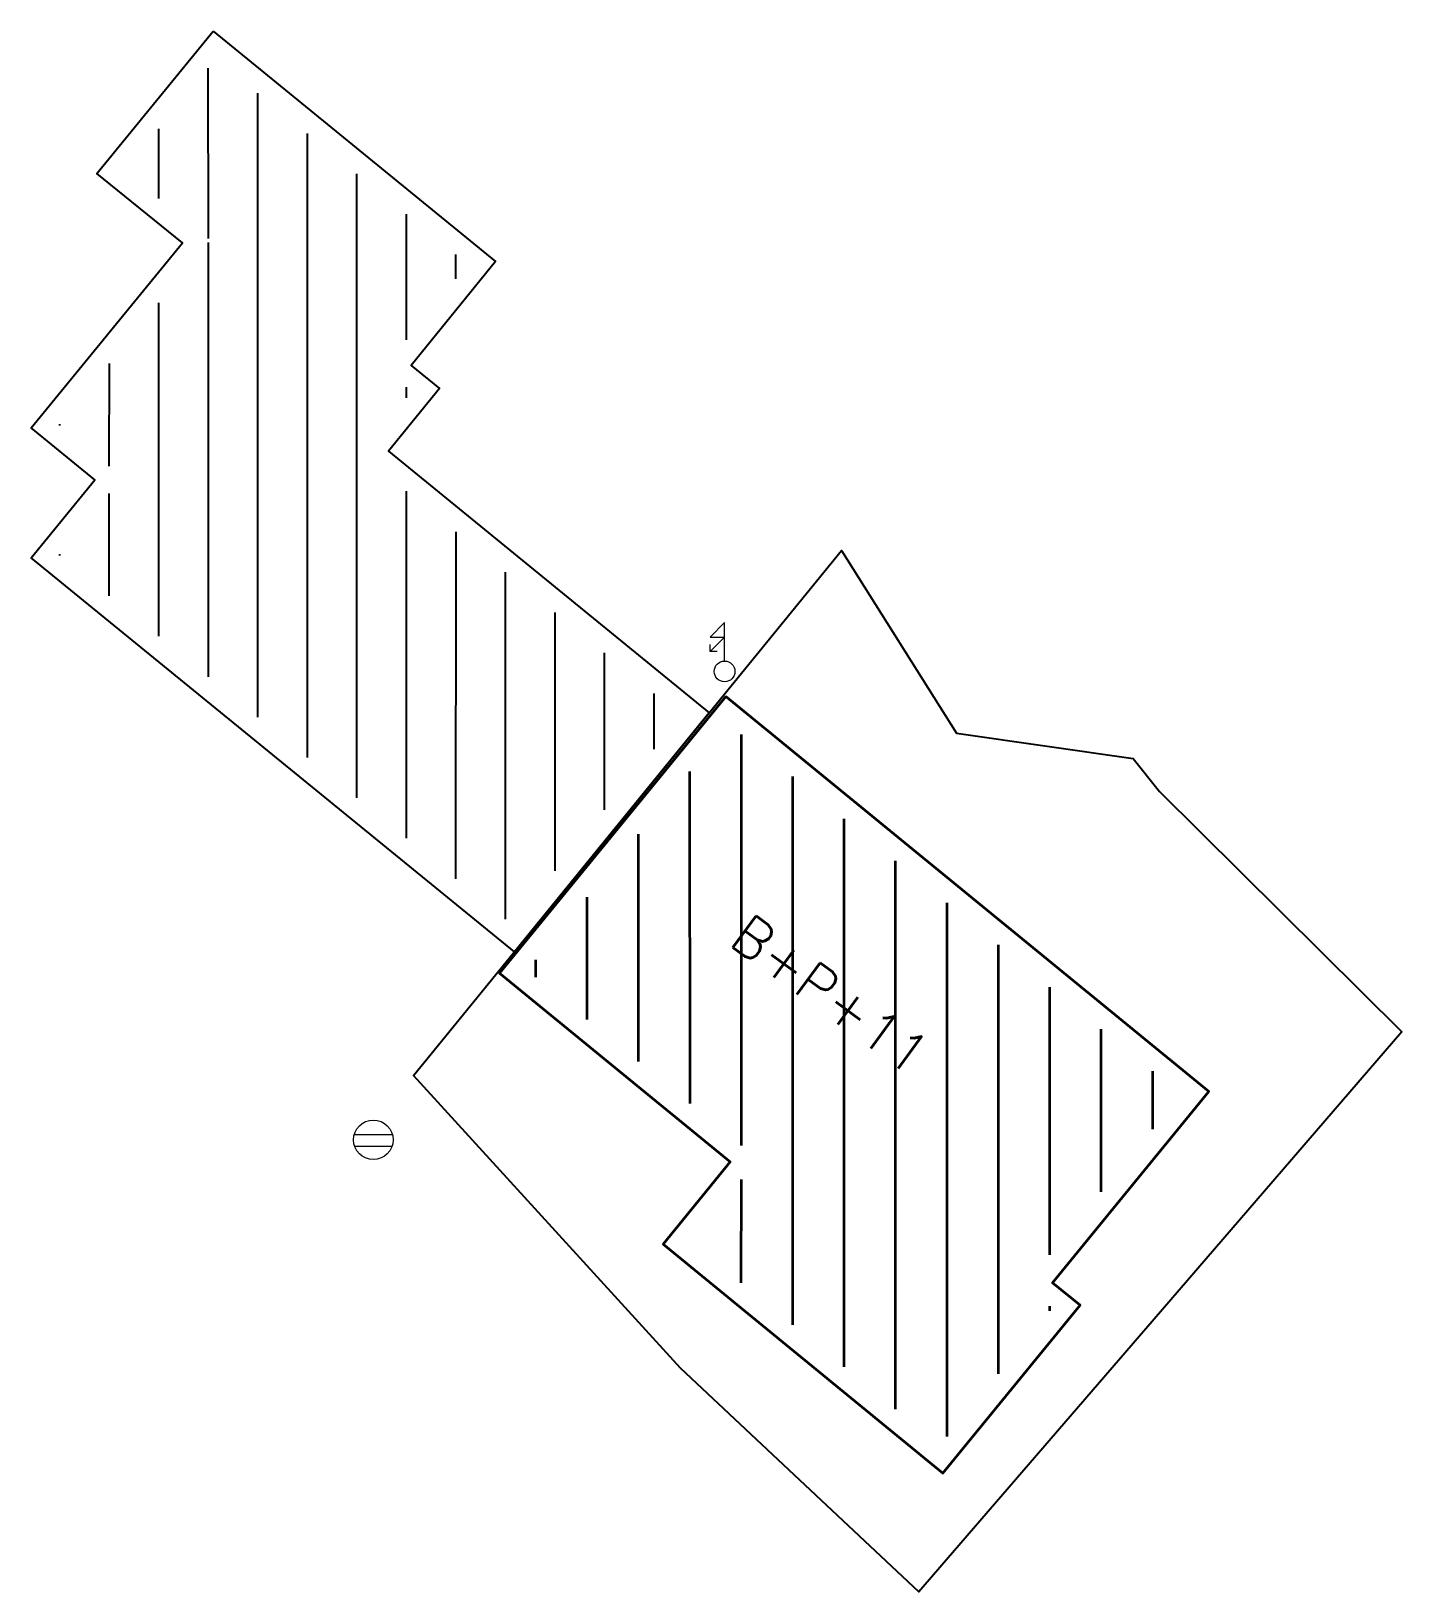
# Model space of a CAD drawing. Header units: metres. Extents: x 7512556 to 7512625.3, y 4691700.9 to 4691779.9.
import ezdxf

# ---------------------------------------------------------------- set-up
doc = ezdxf.new("R2010")
doc.units = ezdxf.units.M
doc.layers.add('A - Pllaka përdhes (mbi bodrum) polyline_Pen_No__6', color=5, linetype='Continuous', lineweight=35)
for name, color, linetype in [('Legjenda', 7, 'Continuous'), ('Objekt', 42, 'Continuous'), ('Parcele_baze', 7, 'Continuous')]:
    doc.layers.add(name, color=color, linetype=linetype)
doc.styles.get("Standard").update_dxf_attribs({"font": 'simplex.shx'})

# ---------------------------------------------------------------- blocks, each defined once
blk = doc.blocks.new('Settling Basin - PK ujrat e zeza')
at = {"color": 21, "lineweight": 0, "flags": 128}
for points in [[(-0.949, 0.274), (0.962, 0.274)], [(-0.946, -0.326), (0.961, -0.326)]]:
    blk.add_lwpolyline(points, dxfattribs=at)
at = {"color": 21, "lineweight": 0}
blk.add_circle((0, 0), 1, dxfattribs=at)
blk = doc.blocks.new('Pole electricity_ Shtyllë Elekrike Druri - tension i lartë')
at = {"color": 1, "linetype": 'ByBlock', "lineweight": 0, "flags": 128}
for points in [[(0, 0.5), (0, 2.35), (-0.7, 1.65), (0, 1.65), (-0.7, 0.95)], [(-0.35, 0.95), (-0.7, 0.95), (-0.7, 1.3)]]:
    blk.add_lwpolyline(points, dxfattribs=at)
at = {"color": 1, "linetype": 'ByBlock', "lineweight": 0}
blk.add_circle((0, 0), 0.5, dxfattribs=at)

msp = doc.modelspace()

# ---------------------------------------------------------------- hatches: boundary and pattern name
at = {"layer": 'A - Pllaka përdhes (mbi bodrum) polyline_Pen_No__6', "linetype": 'Continuous', "lineweight": 35}
h = msp.add_hatch(dxfattribs=at)
h.set_pattern_fill('ANSI31', color=5, scale=0.82, angle=45)
h.paths.add_polyline_path([(7512591.266, 4691744.843), (7512581.07, 4691732.383), (7512592.757, 4691722.82), (7512589.35, 4691718.657), (7512601.965, 4691708.334), (7512607.652, 4691715.284), (7512606.259, 4691716.424), (7512614.175, 4691726.097)])
h.paths.add_polyline_path([(7512590.585, 4691743.752), (7512591.507, 4691743.752), (7512591.507, 4691745.627), (7512590.585, 4691745.627)], flags=9)
h.paths.add_polyline_path([(7512590.498, 4691733.621), (7512600.149, 4691726.571), (7512601.919, 4691728.993), (7512592.267, 4691736.043)], flags=24)
at = {"layer": 'Objekt'}
h = msp.add_hatch(dxfattribs=at)
h.set_pattern_fill('ANSI31', color=256, scale=0.79, angle=45)
h.paths.add_polyline_path([(7512572.643, 4691758.517), (7512575.22, 4691761.687), (7512573.778, 4691762.85), (7512578.06, 4691768.122), (7512565.305, 4691778.515), (7512560.691, 4691772.857), (7512565.022, 4691769.347), (7512557.364, 4691759.99), (7512560.589, 4691757.348), (7512557.363, 4691753.409), (7512580.276, 4691734.72), (7512588.875, 4691745.274)])

# ---------------------------------------------------------------- linework, layer by layer
at = {"flags": 128}
msp.add_lwpolyline([(7512591.126, 4691746.25), (7512579.663, 4691732.243), (7512591.35, 4691722.679), (7512587.943, 4691718.517), (7512602.106, 4691706.927), (7512609.06, 4691715.425), (7512607.667, 4691716.565), (7512615.582, 4691726.238)], dxfattribs=at)
at = {"layer": 'A - Pllaka përdhes (mbi bodrum) polyline_Pen_No__6', "color": 5, "linetype": 'Continuous', "lineweight": 35}
msp.add_lwpolyline([(7512591.126, 4691746.25), (7512579.663, 4691732.243), (7512591.35, 4691722.679), (7512587.943, 4691718.517), (7512602.106, 4691706.927), (7512609.06, 4691715.425), (7512607.667, 4691716.565), (7512615.582, 4691726.238)], close=True, dxfattribs=at)
at = {"layer": 'Objekt', "flags": 128}
msp.add_lwpolyline([(7512565.162, 4691779.922), (7512579.466, 4691768.267), (7512575.187, 4691762.998), (7512576.629, 4691761.835), (7512574.049, 4691758.661), (7512590.282, 4691745.417), (7512580.419, 4691733.313), (7512555.954, 4691753.268), (7512559.182, 4691757.208), (7512555.957, 4691759.85), (7512563.612, 4691769.203), (7512559.282, 4691772.712)], close=True, dxfattribs=at)
at = {"layer": 'Parcele_baze', "flags": 128}
msp.add_lwpolyline([(7512592.675, 4691708.63), (7512588.828, 4691712.241), (7512575.313, 4691727.052), (7512596.988, 4691753.627), (7512602.81, 4691744.389), (7512611.74, 4691743.11), (7512613.089, 4691741.438), (7512625.349, 4691729.268), (7512612.804, 4691714.723), (7512600.892, 4691700.919)], close=True, dxfattribs=at)

# ---------------------------------------------------------------- block references
at = {"layer": 'Legjenda', "color": 1, "xscale": 1.052631575391474, "yscale": 1.052631575391474, "zscale": 1.052631575391474}
msp.add_blockref('Pole electricity_ Shtyllë Elekrike Druri - tension i lartë', (7512591.061, 4691747.513), dxfattribs=at)
at = {"layer": 'Legjenda'}
msp.add_blockref('Settling Basin - PK ujrat e zeza', (7512573.276, 4691723.801, 611.392), dxfattribs=at)

# ---------------------------------------------------------------- texts
msp.add_text('B+P+11', height=2, rotation=323.85449).set_placement((7512591.196, 4691733.73))

doc.saveas('drawing.dxf')
